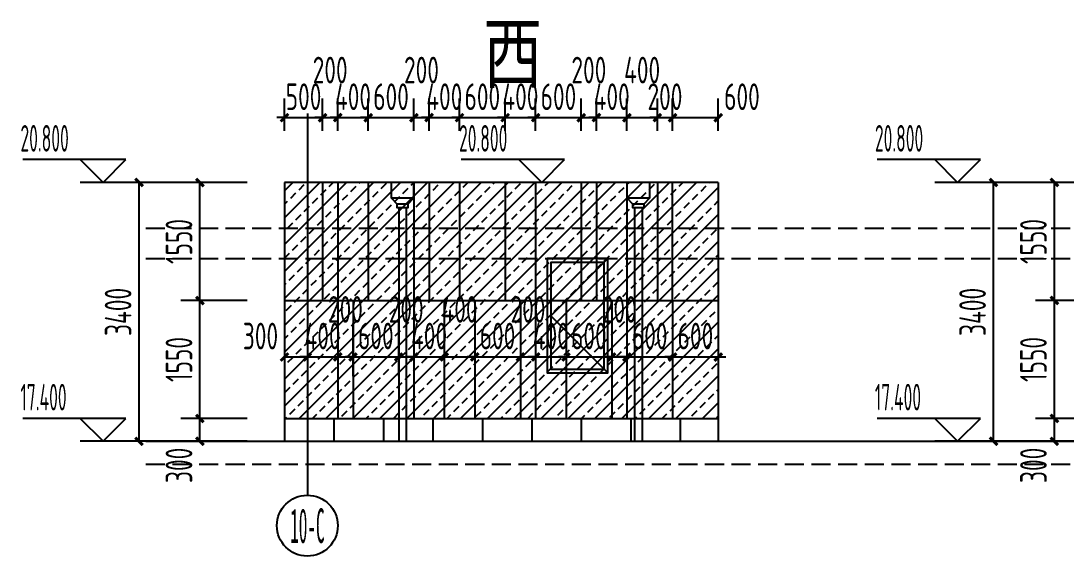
# Model space of a CAD drawing. Extents: x -863035 to 270371, y -8918 to 240488.
# Drawn here: x -58710 to -44973, y 127507 to 134537 of the extents above; entities that cross this region are included whole.
import ezdxf
from ezdxf.enums import TextEntityAlignment as Align

# ---------------------------------------------------------------- set-up
doc = ezdxf.new("R2010")
doc.units = 0
doc.header["$LTSCALE"] = 1000
doc.header["$MEASUREMENT"] = 0
doc.linetypes.add('109-34 轴网$0$L1$0$$AUDIT_BAD_LTYPE1', pattern=[0])
doc.linetypes.add('DASH', pattern=[0.35, 0.25, -0.1])
for name, color, linetype in [('01-标注_尺寸', 124, 'Continuous'), ('01-标注_标高', 200, 'Continuous'), ('01-标注_轴线坐标', 132, 'Continuous'), ('02-TEXT_标注', 130, 'Continuous'), ('02-TEXT_轴号', 7, 'Continuous'), ('05-填充_156', 156, 'Continuous'), ('A-C_窗', 140, 'Continuous'), ('A_AXIS-轴线', 36, 'Continuous'), ('AXIS_TEXT', 7, 'Continuous'), ('E-墙面分格', 146, 'Continuous'), ('E-立面轮廓', 241, 'Continuous'), ('E_STRM', 7, 'Continuous')]:
    doc.layers.add(name, color=color, linetype=linetype)
doc.layers.add('04-不打印_辅助线', color=165, linetype='Continuous', plot=False)
doc.styles.add('_TCH_AXIS', font='STXIHEI.TTF')
doc.styles.add('_TCH_DIM', font='ROS1', dxfattribs={"width": 0.75, "bigfont": 'JD'})
doc.styles.add('_TCH_DIM_T3', font='ROS1', dxfattribs={"width": 0.75, "bigfont": 'JD'})
doc.styles.add('_TCH_LABEL', font='', dxfattribs={"width": 0.75})
doc.styles.add('COMPLEX', font='COMPLEX')
doc.styles.get('_TCH_LABEL').set_extended_font_data('SimSun')
doc.dimstyles.new('_TCH_ARCH&&100', dxfattribs={"dimtxt": 350, "dimasz": 100, "dimexe": 250, "dimexo": 300, "dimgap": 100, "dimtad": 1, "dimdec": 0, "dimzin": 0, "dimdsep": 46, "dimtxsty": '_TCH_DIM_T3', "dimblk": 'ARCHTICK', "dimcen": 0.09, "dimclrt": 7, "dimazin": 2, "dimtfac": 1, "dimtdec": 0, "dimtix": 1, "dimtmove": 2, "dimatfit": 3, "dimfxl": 0, "dimtolj": 1, "dimtzin": 0, "dimarcsym": 0})

# ---------------------------------------------------------------- blocks, each defined once
blk = doc.blocks.new('*U116')
at = {"layer": 'E-墙面分格'}
blk.add_line((0, 150), (0, -150), dxfattribs=at)
blk = doc.blocks.new('*U117')
at = {"layer": 'E-墙面分格', "color": 0, "linetype": 'ByBlock', "lineweight": -2, "transparency": 16777216}
for p in [(0, 0), (650, 0), (1300, 0), (1950, 0), (2600, 0), (3250, 0), (3900, 0), (4550, 0)]:
    blk.add_blockref('*U116', p, dxfattribs=at)
blk = doc.blocks.new('JDLKSAJDLAKSDOW')
at = {"layer": 'A-C_窗', "linetype": '109-34 轴网$0$L1$0$$AUDIT_BAD_LTYPE1'}
for points in [[(-318024, 268749), (-318824, 268749), (-318824, 267249), (-318024, 267249)], [(-318074, 268699), (-318774, 268699), (-318774, 267299), (-318074, 267299)]]:
    blk.add_lwpolyline(points, close=True, dxfattribs=at)
blk.add_lwpolyline([(-318024, 268749), (-318774, 267999), (-318024, 267249)], dxfattribs=at)
blk = doc.blocks.new('_ArchTick')
at = {"color": 0, "linetype": 'ByBlock', "const_width": 0.4}
blk.add_lwpolyline([(-0.5, -0.5), (0.5, 0.5)], dxfattribs=at)
blk = doc.blocks.new('*D2450')
at = {"layer": '01-标注_尺寸', "color": 0, "linetype": '109-34 轴网$0$L1$0$$AUDIT_BAD_LTYPE1', "lineweight": -2, "transparency": 16777216}
for p, q in [((74061, 243779), (73192, 243779)), ((73442, 240379), (73442, 243779)), ((74061, 240379), (73192, 240379))]:
    blk.add_line(p, q, dxfattribs=at)
at = {"layer": 'Defpoints', "color": 0, "linetype": '109-34 轴网$0$L1$0$$AUDIT_BAD_LTYPE1', "transparency": 16777216}
for p in [(73442, 243779), (74361, 243779), (74361, 240379)]:
    blk.add_point(p, dxfattribs=at)
at = {"layer": '01-标注_尺寸', "color": 0, "linetype": '109-34 轴网$0$L1$0$$AUDIT_BAD_LTYPE1', "lineweight": -2, "transparency": 16777216, "xscale": 100, "yscale": 100, "zscale": 100}
for p, rotation in [((73442, 243779), 90), ((73442, 240379), 270)]:
    blk.add_blockref('_ArchTick', p, dxfattribs=dict(at, rotation=rotation))
at = {"layer": '01-标注_尺寸', "color": 7, "linetype": '109-34 轴网$0$L1$0$$AUDIT_BAD_LTYPE1', "transparency": 16777216, "insert": (73167, 242079), "char_height": 350, "attachment_point": 5, "rotation": 90, "style": '_TCH_DIM_T3'}
blk.add_mtext('\\A1;3400', dxfattribs=at)
blk = doc.blocks.new('*D2451')
at = {"layer": '01-标注_尺寸', "color": 0, "linetype": '109-34 轴网$0$L1$0$$AUDIT_BAD_LTYPE1', "lineweight": -2, "transparency": 16777216}
for p, q in [((74861, 240679), (73992, 240679)), ((74242, 240379), (74242, 240679)), ((74861, 240379), (73992, 240379))]:
    blk.add_line(p, q, dxfattribs=at)
at = {"layer": 'Defpoints', "color": 0, "linetype": '109-34 轴网$0$L1$0$$AUDIT_BAD_LTYPE1', "transparency": 16777216}
for p in [(74242, 240679), (75161, 240679), (75161, 240379)]:
    blk.add_point(p, dxfattribs=at)
at = {"layer": '01-标注_尺寸', "color": 0, "linetype": '109-34 轴网$0$L1$0$$AUDIT_BAD_LTYPE1', "lineweight": -2, "transparency": 16777216, "xscale": 100, "yscale": 100, "zscale": 100}
for p, rotation in [((74242, 240679), 90), ((74242, 240379), 270)]:
    blk.add_blockref('_ArchTick', p, dxfattribs=dict(at, rotation=rotation))
at = {"layer": '01-标注_尺寸', "color": 7, "linetype": '109-34 轴网$0$L1$0$$AUDIT_BAD_LTYPE1', "transparency": 16777216, "insert": (73967, 240063), "char_height": 350, "attachment_point": 5, "rotation": 90, "style": '_TCH_DIM_T3'}
blk.add_mtext('\\A1;300', dxfattribs=at)
blk = doc.blocks.new('*D2452')
at = {"layer": '01-标注_尺寸', "color": 0, "linetype": '109-34 轴网$0$L1$0$$AUDIT_BAD_LTYPE1', "lineweight": -2, "transparency": 16777216}
for p, q in [((74861, 242229), (73992, 242229)), ((74242, 240679), (74242, 242229)), ((74861, 240679), (73992, 240679))]:
    blk.add_line(p, q, dxfattribs=at)
at = {"layer": 'Defpoints', "color": 0, "linetype": '109-34 轴网$0$L1$0$$AUDIT_BAD_LTYPE1', "transparency": 16777216}
for p in [(74242, 242229), (75161, 242229), (75161, 240679)]:
    blk.add_point(p, dxfattribs=at)
at = {"layer": '01-标注_尺寸', "color": 0, "linetype": '109-34 轴网$0$L1$0$$AUDIT_BAD_LTYPE1', "lineweight": -2, "transparency": 16777216, "xscale": 100, "yscale": 100, "zscale": 100}
for p, rotation in [((74242, 242229), 90), ((74242, 240679), 270)]:
    blk.add_blockref('_ArchTick', p, dxfattribs=dict(at, rotation=rotation))
at = {"layer": '01-标注_尺寸', "color": 7, "linetype": '109-34 轴网$0$L1$0$$AUDIT_BAD_LTYPE1', "transparency": 16777216, "insert": (73967, 241454), "char_height": 350, "attachment_point": 5, "rotation": 90, "style": '_TCH_DIM_T3'}
blk.add_mtext('\\A1;1550', dxfattribs=at)
blk = doc.blocks.new('*D2453')
at = {"layer": '01-标注_尺寸', "color": 0, "linetype": '109-34 轴网$0$L1$0$$AUDIT_BAD_LTYPE1', "lineweight": -2, "transparency": 16777216}
for p, q in [((74861, 243779), (73992, 243779)), ((74242, 242229), (74242, 243779)), ((74861, 242229), (73992, 242229))]:
    blk.add_line(p, q, dxfattribs=at)
at = {"layer": 'Defpoints', "color": 0, "linetype": '109-34 轴网$0$L1$0$$AUDIT_BAD_LTYPE1', "transparency": 16777216}
for p in [(74242, 243779), (75161, 243779), (75161, 242229)]:
    blk.add_point(p, dxfattribs=at)
at = {"layer": '01-标注_尺寸', "color": 0, "linetype": '109-34 轴网$0$L1$0$$AUDIT_BAD_LTYPE1', "lineweight": -2, "transparency": 16777216, "xscale": 100, "yscale": 100, "zscale": 100}
for p, rotation in [((74242, 243779), 90), ((74242, 242229), 270)]:
    blk.add_blockref('_ArchTick', p, dxfattribs=dict(at, rotation=rotation))
at = {"layer": '01-标注_尺寸', "color": 7, "linetype": '109-34 轴网$0$L1$0$$AUDIT_BAD_LTYPE1', "transparency": 16777216, "insert": (73967, 243004), "char_height": 350, "attachment_point": 5, "rotation": 90, "style": '_TCH_DIM_T3'}
blk.add_mtext('\\A1;1550', dxfattribs=at)
blk = doc.blocks.new('*U125')
at = {"layer": 'E-墙面分格'}
for p, q in [((-2550, 1550), (-2550, 0)), ((-2050, 1550), (-2050, 0)), ((-1850, 1550), (-1850, 0)), ((-1450, 1550), (-1450, 0)), ((-850, 1550), (-850, 0)), ((-650, 1550), (-650, 0)), ((-250, 1550), (-250, 0)), ((350, 1550), (350, 0)), ((750, 1550), (750, 0)), ((1350, 1550), (1350, 0)), ((1550, 1550), (1550, 0)), ((1950, 1550), (1950, 0)), ((2350, 1550), (2350, 0)), ((2550, 0), (2550, 1550)), ((-2550, 0), (-2550, -1550)), ((-2250, 0), (-2250, -1550)), ((-1850, 0), (-1850, -1550)), ((-1650, 0), (-1650, -1550)), ((-1050, 0), (-1050, -1550)), ((-850, 0), (-850, -1550)), ((-450, 0), (-450, -1550)), ((-50, 0), (-50, -1550)), ((550, 0), (550, -1550)), ((750, 0), (750, -1550)), ((1150, 0), (1150, -1550)), ((1750, 0), (1750, -1550)), ((1950, 0), (1950, -1550)), ((2550, 0), (2550, -1550))]:
    blk.add_line(p, q, dxfattribs=at)
blk = doc.blocks.new('*U126')
at = {"layer": 'A-C_窗', "color": 0, "linetype": 'ByBlock', "lineweight": -2, "transparency": 16777216}
blk.add_blockref('*U125', (0, 0), dxfattribs=at)
blk = doc.blocks.new('_RAINH')
blk.add_lwpolyline([(-150, 0), (-150, -200), (150, -200), (150, 0)], close=True)
for points in [[(-150, -200), (-75, -280), (75, -280), (150, -200)], [(-75, -280), (-75, -330), (75, -330), (75, -280)]]:
    blk.add_lwpolyline(points)
blk = doc.blocks.new('_AXISO')
blk.add_circle((0, 0), 0.5)
at = {"layer": 'AXIS_TEXT', "style": 'COMPLEX', "width": 1.041667}
blk.add_attdef('A', text='', height=0.56, dxfattribs=at).set_placement((-0.25, -0.28), (0.25, -0.28), align=Align.FIT)
blk = doc.blocks.new('*D1582')
at = {"layer": '01-标注_尺寸', "color": 0, "lineweight": -2, "transparency": 16777216}
for p, q in [((-55245, 133091), (-55245, 133516)), ((-54745, 133091), (-54745, 133516)), ((-55245, 133266), (-55345, 133266)), ((-55245, 133266), (-54745, 133266)), ((-54745, 133266), (-54645, 133266))]:
    blk.add_line(p, q, dxfattribs=at)
at = {"layer": 'Defpoints', "color": 0, "transparency": 16777216}
for p in [(-54745, 133266), (-55245, 132791), (-54745, 132791)]:
    blk.add_point(p, dxfattribs=at)
at = {"layer": '01-标注_尺寸', "color": 0, "lineweight": -2, "transparency": 16777216, "xscale": 100, "yscale": 100, "zscale": 100}
blk.add_blockref('_ArchTick', (-55245, 133266), dxfattribs=at)
at = {"layer": '01-标注_尺寸', "color": 0, "lineweight": -2, "transparency": 16777216, "xscale": 100, "yscale": 100, "zscale": 100, "rotation": 180}
blk.add_blockref('_ArchTick', (-54745, 133266), dxfattribs=at)
at = {"layer": '01-标注_尺寸', "color": 7, "transparency": 16777216, "insert": (-54995, 133541), "char_height": 350, "attachment_point": 5, "style": '_TCH_DIM_T3'}
blk.add_mtext('\\A1;500', dxfattribs=at)
blk = doc.blocks.new('*D1583')
at = {"layer": '01-标注_尺寸', "color": 0, "lineweight": -2, "transparency": 16777216}
for p, q in [((-54745, 133091), (-54745, 133516)), ((-54545, 133091), (-54545, 133516)), ((-54745, 133266), (-54845, 133266)), ((-54745, 133266), (-54545, 133266)), ((-54545, 133266), (-54445, 133266))]:
    blk.add_line(p, q, dxfattribs=at)
at = {"layer": 'Defpoints', "color": 0, "transparency": 16777216}
for p in [(-54545, 133266), (-54745, 132791), (-54545, 132791)]:
    blk.add_point(p, dxfattribs=at)
at = {"layer": '01-标注_尺寸', "color": 0, "lineweight": -2, "transparency": 16777216, "xscale": 100, "yscale": 100, "zscale": 100}
blk.add_blockref('_ArchTick', (-54745, 133266), dxfattribs=at)
at = {"layer": '01-标注_尺寸', "color": 0, "lineweight": -2, "transparency": 16777216, "xscale": 100, "yscale": 100, "zscale": 100, "rotation": 180}
blk.add_blockref('_ArchTick', (-54545, 133266), dxfattribs=at)
at = {"layer": '01-标注_尺寸', "color": 7, "transparency": 16777216, "insert": (-54645, 133891), "char_height": 350, "attachment_point": 5, "style": '_TCH_DIM_T3'}
blk.add_mtext('\\A1;200', dxfattribs=at)
blk = doc.blocks.new('*D1584')
at = {"layer": '01-标注_尺寸', "color": 0, "lineweight": -2, "transparency": 16777216}
for p, q in [((-54545, 133091), (-54545, 133516)), ((-54145, 133091), (-54145, 133516)), ((-54545, 133266), (-54645, 133266)), ((-54545, 133266), (-54145, 133266)), ((-54145, 133266), (-54045, 133266))]:
    blk.add_line(p, q, dxfattribs=at)
at = {"layer": 'Defpoints', "color": 0, "transparency": 16777216}
for p in [(-54145, 133266), (-54545, 132791), (-54145, 132791)]:
    blk.add_point(p, dxfattribs=at)
at = {"layer": '01-标注_尺寸', "color": 0, "lineweight": -2, "transparency": 16777216, "xscale": 100, "yscale": 100, "zscale": 100}
blk.add_blockref('_ArchTick', (-54545, 133266), dxfattribs=at)
at = {"layer": '01-标注_尺寸', "color": 0, "lineweight": -2, "transparency": 16777216, "xscale": 100, "yscale": 100, "zscale": 100, "rotation": 180}
blk.add_blockref('_ArchTick', (-54145, 133266), dxfattribs=at)
at = {"layer": '01-标注_尺寸', "color": 7, "transparency": 16777216, "insert": (-54345, 133541), "char_height": 350, "attachment_point": 5, "style": '_TCH_DIM_T3'}
blk.add_mtext('\\A1;400', dxfattribs=at)
blk = doc.blocks.new('*D1585')
at = {"layer": '01-标注_尺寸', "color": 0, "lineweight": -2, "transparency": 16777216}
for p, q in [((-54145, 133091), (-54145, 133516)), ((-53545, 133091), (-53545, 133516)), ((-54145, 133266), (-54245, 133266)), ((-54145, 133266), (-53545, 133266)), ((-53545, 133266), (-53445, 133266))]:
    blk.add_line(p, q, dxfattribs=at)
at = {"layer": 'Defpoints', "color": 0, "transparency": 16777216}
for p in [(-53545, 133266), (-54145, 132791), (-53545, 132791)]:
    blk.add_point(p, dxfattribs=at)
at = {"layer": '01-标注_尺寸', "color": 0, "lineweight": -2, "transparency": 16777216, "xscale": 100, "yscale": 100, "zscale": 100}
blk.add_blockref('_ArchTick', (-54145, 133266), dxfattribs=at)
at = {"layer": '01-标注_尺寸', "color": 0, "lineweight": -2, "transparency": 16777216, "xscale": 100, "yscale": 100, "zscale": 100, "rotation": 180}
blk.add_blockref('_ArchTick', (-53545, 133266), dxfattribs=at)
at = {"layer": '01-标注_尺寸', "color": 7, "transparency": 16777216, "insert": (-53845, 133541), "char_height": 350, "attachment_point": 5, "style": '_TCH_DIM_T3'}
blk.add_mtext('\\A1;600', dxfattribs=at)
blk = doc.blocks.new('*D1586')
at = {"layer": '01-标注_尺寸', "color": 0, "lineweight": -2, "transparency": 16777216}
for p, q in [((-53545, 133091), (-53545, 133516)), ((-53345, 133091), (-53345, 133516)), ((-53545, 133266), (-53345, 133266))]:
    blk.add_line(p, q, dxfattribs=at)
at = {"layer": 'Defpoints', "color": 0, "transparency": 16777216}
for p in [(-53345, 133266), (-53545, 132791), (-53345, 132791)]:
    blk.add_point(p, dxfattribs=at)
at = {"layer": '01-标注_尺寸', "color": 0, "lineweight": -2, "transparency": 16777216, "xscale": 100, "yscale": 100, "zscale": 100, "rotation": 180}
blk.add_blockref('_ArchTick', (-53545, 133266), dxfattribs=at)
at = {"layer": '01-标注_尺寸', "color": 0, "lineweight": -2, "transparency": 16777216, "xscale": 100, "yscale": 100, "zscale": 100}
blk.add_blockref('_ArchTick', (-53345, 133266), dxfattribs=at)
at = {"layer": '01-标注_尺寸', "color": 7, "transparency": 16777216, "insert": (-53445, 133891), "char_height": 350, "attachment_point": 5, "style": '_TCH_DIM_T3'}
blk.add_mtext('\\A1;200', dxfattribs=at)
blk = doc.blocks.new('*D1587')
at = {"layer": '01-标注_尺寸', "color": 0, "lineweight": -2, "transparency": 16777216}
for p, q in [((-53345, 133091), (-53345, 133516)), ((-52945, 133091), (-52945, 133516)), ((-53345, 133266), (-53445, 133266)), ((-53345, 133266), (-52945, 133266)), ((-52945, 133266), (-52845, 133266))]:
    blk.add_line(p, q, dxfattribs=at)
at = {"layer": 'Defpoints', "color": 0, "transparency": 16777216}
for p in [(-52945, 133266), (-53345, 132791), (-52945, 132791)]:
    blk.add_point(p, dxfattribs=at)
at = {"layer": '01-标注_尺寸', "color": 0, "lineweight": -2, "transparency": 16777216, "xscale": 100, "yscale": 100, "zscale": 100}
blk.add_blockref('_ArchTick', (-53345, 133266), dxfattribs=at)
at = {"layer": '01-标注_尺寸', "color": 0, "lineweight": -2, "transparency": 16777216, "xscale": 100, "yscale": 100, "zscale": 100, "rotation": 180}
blk.add_blockref('_ArchTick', (-52945, 133266), dxfattribs=at)
at = {"layer": '01-标注_尺寸', "color": 7, "transparency": 16777216, "insert": (-53145, 133541), "char_height": 350, "attachment_point": 5, "style": '_TCH_DIM_T3'}
blk.add_mtext('\\A1;400', dxfattribs=at)
blk = doc.blocks.new('*D1588')
at = {"layer": '01-标注_尺寸', "color": 0, "lineweight": -2, "transparency": 16777216}
for p, q in [((-52945, 133091), (-52945, 133516)), ((-52345, 133091), (-52345, 133516)), ((-52945, 133266), (-53045, 133266)), ((-52945, 133266), (-52345, 133266)), ((-52345, 133266), (-52245, 133266))]:
    blk.add_line(p, q, dxfattribs=at)
at = {"layer": 'Defpoints', "color": 0, "transparency": 16777216}
for p in [(-52345, 133266), (-52945, 132791), (-52345, 132791)]:
    blk.add_point(p, dxfattribs=at)
at = {"layer": '01-标注_尺寸', "color": 0, "lineweight": -2, "transparency": 16777216, "xscale": 100, "yscale": 100, "zscale": 100}
blk.add_blockref('_ArchTick', (-52945, 133266), dxfattribs=at)
at = {"layer": '01-标注_尺寸', "color": 0, "lineweight": -2, "transparency": 16777216, "xscale": 100, "yscale": 100, "zscale": 100, "rotation": 180}
blk.add_blockref('_ArchTick', (-52345, 133266), dxfattribs=at)
at = {"layer": '01-标注_尺寸', "color": 7, "transparency": 16777216, "insert": (-52645, 133541), "char_height": 350, "attachment_point": 5, "style": '_TCH_DIM_T3'}
blk.add_mtext('\\A1;600', dxfattribs=at)
blk = doc.blocks.new('*D1589')
at = {"layer": '01-标注_尺寸', "color": 0, "lineweight": -2, "transparency": 16777216}
for p, q in [((-52345, 133091), (-52345, 133516)), ((-51945, 133091), (-51945, 133516)), ((-52345, 133266), (-52445, 133266)), ((-52345, 133266), (-51945, 133266)), ((-51945, 133266), (-51845, 133266))]:
    blk.add_line(p, q, dxfattribs=at)
at = {"layer": 'Defpoints', "color": 0, "transparency": 16777216}
for p in [(-51945, 133266), (-52345, 132791), (-51945, 132791)]:
    blk.add_point(p, dxfattribs=at)
at = {"layer": '01-标注_尺寸', "color": 0, "lineweight": -2, "transparency": 16777216, "xscale": 100, "yscale": 100, "zscale": 100}
blk.add_blockref('_ArchTick', (-52345, 133266), dxfattribs=at)
at = {"layer": '01-标注_尺寸', "color": 0, "lineweight": -2, "transparency": 16777216, "xscale": 100, "yscale": 100, "zscale": 100, "rotation": 180}
blk.add_blockref('_ArchTick', (-51945, 133266), dxfattribs=at)
at = {"layer": '01-标注_尺寸', "color": 7, "transparency": 16777216, "insert": (-52145, 133541), "char_height": 350, "attachment_point": 5, "style": '_TCH_DIM_T3'}
blk.add_mtext('\\A1;400', dxfattribs=at)
blk = doc.blocks.new('*D1590')
at = {"layer": '01-标注_尺寸', "color": 0, "lineweight": -2, "transparency": 16777216}
for p, q in [((-51945, 133091), (-51945, 133516)), ((-51345, 133091), (-51345, 133516)), ((-51945, 133266), (-52045, 133266)), ((-51945, 133266), (-51345, 133266)), ((-51345, 133266), (-51245, 133266))]:
    blk.add_line(p, q, dxfattribs=at)
at = {"layer": 'Defpoints', "color": 0, "transparency": 16777216}
for p in [(-51345, 133266), (-51945, 132791), (-51345, 132791)]:
    blk.add_point(p, dxfattribs=at)
at = {"layer": '01-标注_尺寸', "color": 0, "lineweight": -2, "transparency": 16777216, "xscale": 100, "yscale": 100, "zscale": 100}
blk.add_blockref('_ArchTick', (-51945, 133266), dxfattribs=at)
at = {"layer": '01-标注_尺寸', "color": 0, "lineweight": -2, "transparency": 16777216, "xscale": 100, "yscale": 100, "zscale": 100, "rotation": 180}
blk.add_blockref('_ArchTick', (-51345, 133266), dxfattribs=at)
at = {"layer": '01-标注_尺寸', "color": 7, "transparency": 16777216, "insert": (-51645, 133541), "char_height": 350, "attachment_point": 5, "style": '_TCH_DIM_T3'}
blk.add_mtext('\\A1;600', dxfattribs=at)
blk = doc.blocks.new('*D1591')
at = {"layer": '01-标注_尺寸', "color": 0, "lineweight": -2, "transparency": 16777216}
for p, q in [((-51345, 133091), (-51345, 133516)), ((-51145, 133091), (-51145, 133516)), ((-51345, 133266), (-51145, 133266))]:
    blk.add_line(p, q, dxfattribs=at)
at = {"layer": 'Defpoints', "color": 0, "transparency": 16777216}
for p in [(-51145, 133266), (-51345, 132791), (-51145, 132791)]:
    blk.add_point(p, dxfattribs=at)
at = {"layer": '01-标注_尺寸', "color": 0, "lineweight": -2, "transparency": 16777216, "xscale": 100, "yscale": 100, "zscale": 100, "rotation": 180}
blk.add_blockref('_ArchTick', (-51345, 133266), dxfattribs=at)
at = {"layer": '01-标注_尺寸', "color": 0, "lineweight": -2, "transparency": 16777216, "xscale": 100, "yscale": 100, "zscale": 100}
blk.add_blockref('_ArchTick', (-51145, 133266), dxfattribs=at)
at = {"layer": '01-标注_尺寸', "color": 7, "transparency": 16777216, "insert": (-51245, 133891), "char_height": 350, "attachment_point": 5, "style": '_TCH_DIM_T3'}
blk.add_mtext('\\A1;200', dxfattribs=at)
blk = doc.blocks.new('*D1592')
at = {"layer": '01-标注_尺寸', "color": 0, "lineweight": -2, "transparency": 16777216}
for p, q in [((-51145, 133091), (-51145, 133516)), ((-50745, 133091), (-50745, 133516)), ((-51145, 133266), (-51245, 133266)), ((-51145, 133266), (-50745, 133266)), ((-50745, 133266), (-50645, 133266))]:
    blk.add_line(p, q, dxfattribs=at)
at = {"layer": 'Defpoints', "color": 0, "transparency": 16777216}
for p in [(-50745, 133266), (-51145, 132791), (-50745, 132791)]:
    blk.add_point(p, dxfattribs=at)
at = {"layer": '01-标注_尺寸', "color": 0, "lineweight": -2, "transparency": 16777216, "xscale": 100, "yscale": 100, "zscale": 100}
blk.add_blockref('_ArchTick', (-51145, 133266), dxfattribs=at)
at = {"layer": '01-标注_尺寸', "color": 0, "lineweight": -2, "transparency": 16777216, "xscale": 100, "yscale": 100, "zscale": 100, "rotation": 180}
blk.add_blockref('_ArchTick', (-50745, 133266), dxfattribs=at)
at = {"layer": '01-标注_尺寸', "color": 7, "transparency": 16777216, "insert": (-50945, 133541), "char_height": 350, "attachment_point": 5, "style": '_TCH_DIM_T3'}
blk.add_mtext('\\A1;400', dxfattribs=at)
blk = doc.blocks.new('*D1593')
at = {"layer": '01-标注_尺寸', "color": 0, "lineweight": -2, "transparency": 16777216}
for p, q in [((-50745, 133091), (-50745, 133516)), ((-50345, 133091), (-50345, 133516)), ((-50745, 133266), (-50345, 133266))]:
    blk.add_line(p, q, dxfattribs=at)
at = {"layer": 'Defpoints', "color": 0, "transparency": 16777216}
for p in [(-50345, 133266), (-50745, 132791), (-50345, 132791)]:
    blk.add_point(p, dxfattribs=at)
at = {"layer": '01-标注_尺寸', "color": 0, "lineweight": -2, "transparency": 16777216, "xscale": 100, "yscale": 100, "zscale": 100, "rotation": 180}
blk.add_blockref('_ArchTick', (-50745, 133266), dxfattribs=at)
at = {"layer": '01-标注_尺寸', "color": 0, "lineweight": -2, "transparency": 16777216, "xscale": 100, "yscale": 100, "zscale": 100}
blk.add_blockref('_ArchTick', (-50345, 133266), dxfattribs=at)
at = {"layer": '01-标注_尺寸', "color": 7, "transparency": 16777216, "insert": (-50545, 133891), "char_height": 350, "attachment_point": 5, "style": '_TCH_DIM_T3'}
blk.add_mtext('\\A1;400', dxfattribs=at)
blk = doc.blocks.new('*D1594')
at = {"layer": '01-标注_尺寸', "color": 0, "lineweight": -2, "transparency": 16777216}
for p, q in [((-50345, 133091), (-50345, 133516)), ((-50145, 133091), (-50145, 133516)), ((-50345, 133266), (-50445, 133266)), ((-50345, 133266), (-50145, 133266)), ((-50145, 133266), (-50045, 133266))]:
    blk.add_line(p, q, dxfattribs=at)
at = {"layer": 'Defpoints', "color": 0, "transparency": 16777216}
for p in [(-50145, 133266), (-50345, 132791), (-50145, 132791)]:
    blk.add_point(p, dxfattribs=at)
at = {"layer": '01-标注_尺寸', "color": 0, "lineweight": -2, "transparency": 16777216, "xscale": 100, "yscale": 100, "zscale": 100}
blk.add_blockref('_ArchTick', (-50345, 133266), dxfattribs=at)
at = {"layer": '01-标注_尺寸', "color": 0, "lineweight": -2, "transparency": 16777216, "xscale": 100, "yscale": 100, "zscale": 100, "rotation": 180}
blk.add_blockref('_ArchTick', (-50145, 133266), dxfattribs=at)
at = {"layer": '01-标注_尺寸', "color": 7, "transparency": 16777216, "insert": (-50245, 133541), "char_height": 350, "attachment_point": 5, "style": '_TCH_DIM_T3'}
blk.add_mtext('\\A1;200', dxfattribs=at)
blk = doc.blocks.new('*D1595')
at = {"layer": '01-标注_尺寸', "color": 0, "lineweight": -2, "transparency": 16777216}
for p, q in [((-50145, 133091), (-50145, 133516)), ((-49545, 133091), (-49545, 133516)), ((-50145, 133266), (-49545, 133266))]:
    blk.add_line(p, q, dxfattribs=at)
at = {"layer": 'Defpoints', "color": 0, "transparency": 16777216}
for p in [(-49545, 133266), (-50145, 132791), (-49545, 132791)]:
    blk.add_point(p, dxfattribs=at)
at = {"layer": '01-标注_尺寸', "color": 0, "lineweight": -2, "transparency": 16777216, "xscale": 100, "yscale": 100, "zscale": 100, "rotation": 180}
blk.add_blockref('_ArchTick', (-50145, 133266), dxfattribs=at)
at = {"layer": '01-标注_尺寸', "color": 0, "lineweight": -2, "transparency": 16777216, "xscale": 100, "yscale": 100, "zscale": 100}
blk.add_blockref('_ArchTick', (-49545, 133266), dxfattribs=at)
at = {"layer": '01-标注_尺寸', "color": 7, "transparency": 16777216, "insert": (-49233, 133541), "char_height": 350, "attachment_point": 5, "style": '_TCH_DIM_T3'}
blk.add_mtext('\\A1;600', dxfattribs=at)
blk = doc.blocks.new('*D1610')
at = {"layer": '01-标注_尺寸', "color": 0, "lineweight": -2, "transparency": 16777216}
for p, q in [((-55245, 130564), (-55245, 129872)), ((-54945, 130564), (-54945, 129872)), ((-55245, 130122), (-54945, 130122))]:
    blk.add_line(p, q, dxfattribs=at)
at = {"layer": 'Defpoints', "color": 0, "transparency": 16777216}
for p in [(-55245, 130864), (-54945, 130864), (-54945, 130122)]:
    blk.add_point(p, dxfattribs=at)
at = {"layer": '01-标注_尺寸', "color": 0, "lineweight": -2, "transparency": 16777216, "xscale": 100, "yscale": 100, "zscale": 100, "rotation": 180}
blk.add_blockref('_ArchTick', (-55245, 130122), dxfattribs=at)
at = {"layer": '01-标注_尺寸', "color": 0, "lineweight": -2, "transparency": 16777216, "xscale": 100, "yscale": 100, "zscale": 100}
blk.add_blockref('_ArchTick', (-54945, 130122), dxfattribs=at)
at = {"layer": '01-标注_尺寸', "color": 7, "transparency": 16777216, "insert": (-55561, 130397), "char_height": 350, "attachment_point": 5, "style": '_TCH_DIM_T3'}
blk.add_mtext('\\A1;300', dxfattribs=at)
blk = doc.blocks.new('*D1611')
at = {"layer": '01-标注_尺寸', "color": 0, "lineweight": -2, "transparency": 16777216}
for p, q in [((-54945, 130564), (-54945, 129872)), ((-54545, 130564), (-54545, 129872)), ((-54945, 130122), (-55045, 130122)), ((-54945, 130122), (-54545, 130122)), ((-54545, 130122), (-54445, 130122))]:
    blk.add_line(p, q, dxfattribs=at)
at = {"layer": 'Defpoints', "color": 0, "transparency": 16777216}
for p in [(-54945, 130864), (-54545, 130864), (-54545, 130122)]:
    blk.add_point(p, dxfattribs=at)
at = {"layer": '01-标注_尺寸', "color": 0, "lineweight": -2, "transparency": 16777216, "xscale": 100, "yscale": 100, "zscale": 100}
blk.add_blockref('_ArchTick', (-54945, 130122), dxfattribs=at)
at = {"layer": '01-标注_尺寸', "color": 0, "lineweight": -2, "transparency": 16777216, "xscale": 100, "yscale": 100, "zscale": 100, "rotation": 180}
blk.add_blockref('_ArchTick', (-54545, 130122), dxfattribs=at)
at = {"layer": '01-标注_尺寸', "color": 7, "transparency": 16777216, "insert": (-54745, 130397), "char_height": 350, "attachment_point": 5, "style": '_TCH_DIM_T3'}
blk.add_mtext('\\A1;400', dxfattribs=at)
blk = doc.blocks.new('*D1612')
at = {"layer": '01-标注_尺寸', "color": 0, "lineweight": -2, "transparency": 16777216}
for p, q in [((-54545, 130564), (-54545, 129872)), ((-54345, 130564), (-54345, 129872)), ((-54545, 130122), (-54345, 130122))]:
    blk.add_line(p, q, dxfattribs=at)
at = {"layer": 'Defpoints', "color": 0, "transparency": 16777216}
for p in [(-54545, 130864), (-54345, 130864), (-54345, 130122)]:
    blk.add_point(p, dxfattribs=at)
at = {"layer": '01-标注_尺寸', "color": 0, "lineweight": -2, "transparency": 16777216, "xscale": 100, "yscale": 100, "zscale": 100, "rotation": 180}
blk.add_blockref('_ArchTick', (-54545, 130122), dxfattribs=at)
at = {"layer": '01-标注_尺寸', "color": 0, "lineweight": -2, "transparency": 16777216, "xscale": 100, "yscale": 100, "zscale": 100}
blk.add_blockref('_ArchTick', (-54345, 130122), dxfattribs=at)
at = {"layer": '01-标注_尺寸', "color": 7, "transparency": 16777216, "insert": (-54445, 130747), "char_height": 350, "attachment_point": 5, "style": '_TCH_DIM_T3'}
blk.add_mtext('\\A1;200', dxfattribs=at)
blk = doc.blocks.new('*D1613')
at = {"layer": '01-标注_尺寸', "color": 0, "lineweight": -2, "transparency": 16777216}
for p, q in [((-54345, 130564), (-54345, 129872)), ((-53745, 130564), (-53745, 129872)), ((-54345, 130122), (-54445, 130122)), ((-54345, 130122), (-53745, 130122)), ((-53745, 130122), (-53645, 130122))]:
    blk.add_line(p, q, dxfattribs=at)
at = {"layer": 'Defpoints', "color": 0, "transparency": 16777216}
for p in [(-54345, 130864), (-53745, 130864), (-53745, 130122)]:
    blk.add_point(p, dxfattribs=at)
at = {"layer": '01-标注_尺寸', "color": 0, "lineweight": -2, "transparency": 16777216, "xscale": 100, "yscale": 100, "zscale": 100}
blk.add_blockref('_ArchTick', (-54345, 130122), dxfattribs=at)
at = {"layer": '01-标注_尺寸', "color": 0, "lineweight": -2, "transparency": 16777216, "xscale": 100, "yscale": 100, "zscale": 100, "rotation": 180}
blk.add_blockref('_ArchTick', (-53745, 130122), dxfattribs=at)
at = {"layer": '01-标注_尺寸', "color": 7, "transparency": 16777216, "insert": (-54045, 130397), "char_height": 350, "attachment_point": 5, "style": '_TCH_DIM_T3'}
blk.add_mtext('\\A1;600', dxfattribs=at)
blk = doc.blocks.new('*D1614')
at = {"layer": '01-标注_尺寸', "color": 0, "lineweight": -2, "transparency": 16777216}
for p, q in [((-53745, 130564), (-53745, 129872)), ((-53545, 130564), (-53545, 129872)), ((-53745, 130122), (-53545, 130122))]:
    blk.add_line(p, q, dxfattribs=at)
at = {"layer": 'Defpoints', "color": 0, "transparency": 16777216}
for p in [(-53745, 130864), (-53545, 130864), (-53545, 130122)]:
    blk.add_point(p, dxfattribs=at)
at = {"layer": '01-标注_尺寸', "color": 0, "lineweight": -2, "transparency": 16777216, "xscale": 100, "yscale": 100, "zscale": 100, "rotation": 180}
blk.add_blockref('_ArchTick', (-53745, 130122), dxfattribs=at)
at = {"layer": '01-标注_尺寸', "color": 0, "lineweight": -2, "transparency": 16777216, "xscale": 100, "yscale": 100, "zscale": 100}
blk.add_blockref('_ArchTick', (-53545, 130122), dxfattribs=at)
at = {"layer": '01-标注_尺寸', "color": 7, "transparency": 16777216, "insert": (-53645, 130747), "char_height": 350, "attachment_point": 5, "style": '_TCH_DIM_T3'}
blk.add_mtext('\\A1;200', dxfattribs=at)
blk = doc.blocks.new('*D1615')
at = {"layer": '01-标注_尺寸', "color": 0, "lineweight": -2, "transparency": 16777216}
for p, q in [((-53545, 130564), (-53545, 129872)), ((-53145, 130564), (-53145, 129872)), ((-53545, 130122), (-53645, 130122)), ((-53545, 130122), (-53145, 130122)), ((-53145, 130122), (-53045, 130122))]:
    blk.add_line(p, q, dxfattribs=at)
at = {"layer": 'Defpoints', "color": 0, "transparency": 16777216}
for p in [(-53545, 130864), (-53145, 130864), (-53145, 130122)]:
    blk.add_point(p, dxfattribs=at)
at = {"layer": '01-标注_尺寸', "color": 0, "lineweight": -2, "transparency": 16777216, "xscale": 100, "yscale": 100, "zscale": 100}
blk.add_blockref('_ArchTick', (-53545, 130122), dxfattribs=at)
at = {"layer": '01-标注_尺寸', "color": 0, "lineweight": -2, "transparency": 16777216, "xscale": 100, "yscale": 100, "zscale": 100, "rotation": 180}
blk.add_blockref('_ArchTick', (-53145, 130122), dxfattribs=at)
at = {"layer": '01-标注_尺寸', "color": 7, "transparency": 16777216, "insert": (-53345, 130397), "char_height": 350, "attachment_point": 5, "style": '_TCH_DIM_T3'}
blk.add_mtext('\\A1;400', dxfattribs=at)
blk = doc.blocks.new('*D1616')
at = {"layer": '01-标注_尺寸', "color": 0, "lineweight": -2, "transparency": 16777216}
for p, q in [((-53145, 130564), (-53145, 129872)), ((-52745, 130564), (-52745, 129872)), ((-53145, 130122), (-52745, 130122))]:
    blk.add_line(p, q, dxfattribs=at)
at = {"layer": 'Defpoints', "color": 0, "transparency": 16777216}
for p in [(-53145, 130864), (-52745, 130864), (-52745, 130122)]:
    blk.add_point(p, dxfattribs=at)
at = {"layer": '01-标注_尺寸', "color": 0, "lineweight": -2, "transparency": 16777216, "xscale": 100, "yscale": 100, "zscale": 100, "rotation": 180}
blk.add_blockref('_ArchTick', (-53145, 130122), dxfattribs=at)
at = {"layer": '01-标注_尺寸', "color": 0, "lineweight": -2, "transparency": 16777216, "xscale": 100, "yscale": 100, "zscale": 100}
blk.add_blockref('_ArchTick', (-52745, 130122), dxfattribs=at)
at = {"layer": '01-标注_尺寸', "color": 7, "transparency": 16777216, "insert": (-52945, 130747), "char_height": 350, "attachment_point": 5, "style": '_TCH_DIM_T3'}
blk.add_mtext('\\A1;400', dxfattribs=at)
blk = doc.blocks.new('*D1617')
at = {"layer": '01-标注_尺寸', "color": 0, "lineweight": -2, "transparency": 16777216}
for p, q in [((-52745, 130564), (-52745, 129872)), ((-52145, 130564), (-52145, 129872)), ((-52745, 130122), (-52845, 130122)), ((-52745, 130122), (-52145, 130122)), ((-52145, 130122), (-52045, 130122))]:
    blk.add_line(p, q, dxfattribs=at)
at = {"layer": 'Defpoints', "color": 0, "transparency": 16777216}
for p in [(-52745, 130864), (-52145, 130864), (-52145, 130122)]:
    blk.add_point(p, dxfattribs=at)
at = {"layer": '01-标注_尺寸', "color": 0, "lineweight": -2, "transparency": 16777216, "xscale": 100, "yscale": 100, "zscale": 100}
blk.add_blockref('_ArchTick', (-52745, 130122), dxfattribs=at)
at = {"layer": '01-标注_尺寸', "color": 0, "lineweight": -2, "transparency": 16777216, "xscale": 100, "yscale": 100, "zscale": 100, "rotation": 180}
blk.add_blockref('_ArchTick', (-52145, 130122), dxfattribs=at)
at = {"layer": '01-标注_尺寸', "color": 7, "transparency": 16777216, "insert": (-52445, 130397), "char_height": 350, "attachment_point": 5, "style": '_TCH_DIM_T3'}
blk.add_mtext('\\A1;600', dxfattribs=at)
blk = doc.blocks.new('*D1618')
at = {"layer": '01-标注_尺寸', "color": 0, "lineweight": -2, "transparency": 16777216}
for p, q in [((-52145, 130564), (-52145, 129872)), ((-51945, 130564), (-51945, 129872)), ((-52145, 130122), (-51945, 130122))]:
    blk.add_line(p, q, dxfattribs=at)
at = {"layer": 'Defpoints', "color": 0, "transparency": 16777216}
for p in [(-52145, 130864), (-51945, 130864), (-51945, 130122)]:
    blk.add_point(p, dxfattribs=at)
at = {"layer": '01-标注_尺寸', "color": 0, "lineweight": -2, "transparency": 16777216, "xscale": 100, "yscale": 100, "zscale": 100, "rotation": 180}
blk.add_blockref('_ArchTick', (-52145, 130122), dxfattribs=at)
at = {"layer": '01-标注_尺寸', "color": 0, "lineweight": -2, "transparency": 16777216, "xscale": 100, "yscale": 100, "zscale": 100}
blk.add_blockref('_ArchTick', (-51945, 130122), dxfattribs=at)
at = {"layer": '01-标注_尺寸', "color": 7, "transparency": 16777216, "insert": (-52045, 130747), "char_height": 350, "attachment_point": 5, "style": '_TCH_DIM_T3'}
blk.add_mtext('\\A1;200', dxfattribs=at)
blk = doc.blocks.new('*D1619')
at = {"layer": '01-标注_尺寸', "color": 0, "lineweight": -2, "transparency": 16777216}
for p, q in [((-51945, 130564), (-51945, 129872)), ((-51545, 130564), (-51545, 129872)), ((-51945, 130122), (-52045, 130122)), ((-51945, 130122), (-51545, 130122)), ((-51545, 130122), (-51445, 130122))]:
    blk.add_line(p, q, dxfattribs=at)
at = {"layer": 'Defpoints', "color": 0, "transparency": 16777216}
for p in [(-51945, 130864), (-51545, 130864), (-51545, 130122)]:
    blk.add_point(p, dxfattribs=at)
at = {"layer": '01-标注_尺寸', "color": 0, "lineweight": -2, "transparency": 16777216, "xscale": 100, "yscale": 100, "zscale": 100}
blk.add_blockref('_ArchTick', (-51945, 130122), dxfattribs=at)
at = {"layer": '01-标注_尺寸', "color": 0, "lineweight": -2, "transparency": 16777216, "xscale": 100, "yscale": 100, "zscale": 100, "rotation": 180}
blk.add_blockref('_ArchTick', (-51545, 130122), dxfattribs=at)
at = {"layer": '01-标注_尺寸', "color": 7, "transparency": 16777216, "insert": (-51745, 130397), "char_height": 350, "attachment_point": 5, "style": '_TCH_DIM_T3'}
blk.add_mtext('\\A1;400', dxfattribs=at)
blk = doc.blocks.new('*D1620')
at = {"layer": '01-标注_尺寸', "color": 0, "lineweight": -2, "transparency": 16777216}
for p, q in [((-51545, 130564), (-51545, 129872)), ((-50945, 130564), (-50945, 129872)), ((-51545, 130122), (-51645, 130122)), ((-51545, 130122), (-50945, 130122)), ((-50945, 130122), (-50845, 130122))]:
    blk.add_line(p, q, dxfattribs=at)
at = {"layer": 'Defpoints', "color": 0, "transparency": 16777216}
for p in [(-51545, 130864), (-50945, 130864), (-50945, 130122)]:
    blk.add_point(p, dxfattribs=at)
at = {"layer": '01-标注_尺寸', "color": 0, "lineweight": -2, "transparency": 16777216, "xscale": 100, "yscale": 100, "zscale": 100}
blk.add_blockref('_ArchTick', (-51545, 130122), dxfattribs=at)
at = {"layer": '01-标注_尺寸', "color": 0, "lineweight": -2, "transparency": 16777216, "xscale": 100, "yscale": 100, "zscale": 100, "rotation": 180}
blk.add_blockref('_ArchTick', (-50945, 130122), dxfattribs=at)
at = {"layer": '01-标注_尺寸', "color": 7, "transparency": 16777216, "insert": (-51245, 130397), "char_height": 350, "attachment_point": 5, "style": '_TCH_DIM_T3'}
blk.add_mtext('\\A1;600', dxfattribs=at)
blk = doc.blocks.new('*D1621')
at = {"layer": '01-标注_尺寸', "color": 0, "lineweight": -2, "transparency": 16777216}
for p, q in [((-50945, 130564), (-50945, 129872)), ((-50745, 130564), (-50745, 129872)), ((-50945, 130122), (-51045, 130122)), ((-50945, 130122), (-50745, 130122)), ((-50745, 130122), (-50645, 130122))]:
    blk.add_line(p, q, dxfattribs=at)
at = {"layer": 'Defpoints', "color": 0, "transparency": 16777216}
for p in [(-50945, 130864), (-50745, 130864), (-50745, 130122)]:
    blk.add_point(p, dxfattribs=at)
at = {"layer": '01-标注_尺寸', "color": 0, "lineweight": -2, "transparency": 16777216, "xscale": 100, "yscale": 100, "zscale": 100}
blk.add_blockref('_ArchTick', (-50945, 130122), dxfattribs=at)
at = {"layer": '01-标注_尺寸', "color": 0, "lineweight": -2, "transparency": 16777216, "xscale": 100, "yscale": 100, "zscale": 100, "rotation": 180}
blk.add_blockref('_ArchTick', (-50745, 130122), dxfattribs=at)
at = {"layer": '01-标注_尺寸', "color": 7, "transparency": 16777216, "insert": (-50845, 130747), "char_height": 350, "attachment_point": 5, "style": '_TCH_DIM_T3'}
blk.add_mtext('\\A1;200', dxfattribs=at)
blk = doc.blocks.new('*D1622')
at = {"layer": '01-标注_尺寸', "color": 0, "lineweight": -2, "transparency": 16777216}
for p, q in [((-50745, 130564), (-50745, 129872)), ((-50145, 130564), (-50145, 129872)), ((-50745, 130122), (-50845, 130122)), ((-50745, 130122), (-50145, 130122)), ((-50145, 130122), (-50045, 130122))]:
    blk.add_line(p, q, dxfattribs=at)
at = {"layer": 'Defpoints', "color": 0, "transparency": 16777216}
for p in [(-50745, 130864), (-50145, 130864), (-50145, 130122)]:
    blk.add_point(p, dxfattribs=at)
at = {"layer": '01-标注_尺寸', "color": 0, "lineweight": -2, "transparency": 16777216, "xscale": 100, "yscale": 100, "zscale": 100}
blk.add_blockref('_ArchTick', (-50745, 130122), dxfattribs=at)
at = {"layer": '01-标注_尺寸', "color": 0, "lineweight": -2, "transparency": 16777216, "xscale": 100, "yscale": 100, "zscale": 100, "rotation": 180}
blk.add_blockref('_ArchTick', (-50145, 130122), dxfattribs=at)
at = {"layer": '01-标注_尺寸', "color": 7, "transparency": 16777216, "insert": (-50445, 130397), "char_height": 350, "attachment_point": 5, "style": '_TCH_DIM_T3'}
blk.add_mtext('\\A1;600', dxfattribs=at)
blk = doc.blocks.new('*D1623')
at = {"layer": '01-标注_尺寸', "color": 0, "lineweight": -2, "transparency": 16777216}
for p, q in [((-50145, 130564), (-50145, 129872)), ((-49545, 130564), (-49545, 129872)), ((-50145, 130122), (-50245, 130122)), ((-50145, 130122), (-49545, 130122)), ((-49545, 130122), (-49445, 130122))]:
    blk.add_line(p, q, dxfattribs=at)
at = {"layer": 'Defpoints', "color": 0, "transparency": 16777216}
for p in [(-50145, 130864), (-49545, 130864), (-49545, 130122)]:
    blk.add_point(p, dxfattribs=at)
at = {"layer": '01-标注_尺寸', "color": 0, "lineweight": -2, "transparency": 16777216, "xscale": 100, "yscale": 100, "zscale": 100}
blk.add_blockref('_ArchTick', (-50145, 130122), dxfattribs=at)
at = {"layer": '01-标注_尺寸', "color": 0, "lineweight": -2, "transparency": 16777216, "xscale": 100, "yscale": 100, "zscale": 100, "rotation": 180}
blk.add_blockref('_ArchTick', (-49545, 130122), dxfattribs=at)
at = {"layer": '01-标注_尺寸', "color": 7, "transparency": 16777216, "insert": (-49845, 130397), "char_height": 350, "attachment_point": 5, "style": '_TCH_DIM_T3'}
blk.add_mtext('\\A1;600', dxfattribs=at)
blk = doc.blocks.new('jdpqwjdalksjds')
at = {"layer": '01-标注_标高'}
for p, q in [((73269.9, 244079), (71913.3, 244079)), ((72969.9, 243779), (72669.9, 244079)), ((72969.9, 243779), (73269.9, 244079)), ((73690.2, 243779), (72669.9, 243779)), ((73269.9, 240679), (71913.3, 240679)), ((72969.9, 240379), (72669.9, 240679)), ((72969.9, 240379), (73269.9, 240679)), ((73690.2, 240379), (72669.9, 240379))]:
    blk.add_line(p, q, dxfattribs=at)
at = {"layer": '02-TEXT_标注', "style": '_TCH_DIM', "width": 0.5625}
for s, p in [('20.800', (71883.3, 244184)), ('17.400', (71883.3, 240784))]:
    blk.add_text(s, height=350, dxfattribs=at).set_placement(p)
at = {"layer": '01-标注_尺寸', "linetype": '109-34 轴网$0$L1$0$$AUDIT_BAD_LTYPE1'}
for p1, p2, picture, middle in [((74361.4, 240379), (74361.4, 243779), '*D2450', (73167.2, 242079)), ((75161.4, 242229), (75161.4, 243779), '*D2453', (73967.2, 243004)), ((75161.4, 240679), (75161.4, 242229), '*D2452', (73967.2, 241454))]:
    dim = blk.add_aligned_dim(p1=p1, p2=p2, distance=919.1, dimstyle='_TCH_ARCH&&100', dxfattribs=at)
    dim.commit()
    dim.dimension.update_dxf_attribs({"geometry": picture, "text_midpoint": middle})
dim = blk.add_linear_dim(base=(74242.2, 240679), p1=(75161.4, 240379), p2=(75161.4, 240679), angle=90, dimstyle='_TCH_ARCH&&100', dxfattribs=at)
dim.commit()
dim.dimension.update_dxf_attribs({"geometry": '*D2451', "text_midpoint": (73967.2, 240063), "dimtype": 161})

msp = doc.modelspace()

# ---------------------------------------------------------------- hatches: boundary and pattern name
at = {"layer": '05-填充_156'}
h = msp.add_hatch(dxfattribs=at)
h.set_pattern_fill('天然石材', color=256, scale=50)
h.set_pattern_definition([(45, (-367402.47, 288959.47), (-176.77677, 176.77677), []), (45, (-367315.54, 288869.72), (-176.77677, 176.77677), [98.68425, -56.391])])
h.paths.add_polyline_path([(-55244.7, 129314.3), (-49544.7, 129314.3), (-49544.7, 132414.3), (-55244.7, 132414.3)])

# ---------------------------------------------------------------- linework, layer by layer
at = {"layer": '01-标注_标高'}
for p, q in [((-51565.1, 132714.3), (-52921.6, 132714.3)), ((-51865.1, 132414.3), (-52165.1, 132714.3)), ((-51865.1, 132414.3), (-51565.1, 132714.3)), ((-51144.7, 132414.3), (-52165.1, 132414.3))]:
    msp.add_line(p, q, dxfattribs=at)
at = {"layer": '01-标注_轴线坐标'}
msp.add_line((-54944.7, 129306.5), (-54944.7, 128306.5), dxfattribs=at)
at = {"layer": '04-不打印_辅助线', "linetype": 'DASH'}
for p, q in [((-57068.7, 131814.3), (-12122.7, 131814.3)), ((-57068.7, 131414.3), (-12122.7, 131414.3))]:
    msp.add_line(p, q, dxfattribs=at)
at = {"layer": 'A-C_窗', "linetype": 'DASH'}
msp.add_line((-57068.7, 128714.3), (-12122.7, 128714.3), dxfattribs=at)
at = {"layer": 'A_AXIS-轴线', "ltscale": 0.4}
msp.add_line((-54944.7, 133322.2), (-54944.7, 128744.5), dxfattribs=at)
at = {"layer": 'E-墙面分格'}
for p, q in [((-55244.7, 130864.3), (-50994.7, 130864.3)), ((-50994.7, 130864.3), (-49544.7, 130864.3)), ((-55244.7, 129314.3), (-49544.7, 129314.3))]:
    msp.add_line(p, q, dxfattribs=at)
at = {"layer": 'E-立面轮廓'}
for p, q in [((-49544.7, 132414.3), (-55244.7, 132414.3)), ((-55244.7, 132414.3), (-55244.7, 129014.3)), ((-49544.7, 132414.3), (-49544.7, 129014.3)), ((-57068.7, 129014.3), (-12122.7, 129014.3))]:
    msp.add_line(p, q, dxfattribs=at)
at = {"layer": 'E_STRM'}
for p, q in [((-53744.7, 132084.3), (-53744.7, 129014.3)), ((-53644.7, 132084.3), (-53644.7, 129014.3)), ((-50644.7, 132084.3), (-50644.7, 129014.3)), ((-50544.7, 132084.3), (-50544.7, 129014.3))]:
    msp.add_line(p, q, dxfattribs=at)

# ---------------------------------------------------------------- block references
at = {"linetype": '109-34 轴网$0$L1$0$$AUDIT_BAD_LTYPE1'}
for p in [(-130599, -111364.7), (-119369, -111364.7)]:
    msp.add_blockref('jdpqwjdalksjds', p, dxfattribs=at)
msp.add_blockref('JDLKSAJDLAKSDOW', (267029.1, -137335.1))
at = {"layer": '01-标注_轴线坐标'}
ref = msp.add_blockref('_AXISO', (-54944.7, 127906.5), dxfattribs=dict(at, xscale=800, yscale=800, zscale=800))
ref.add_attrib('A', '10-C', dxfattribs={"layer": '02-TEXT_轴号', "height": 452.55, "style": '_TCH_AXIS', "width": 0.331558}).set_placement((-55171, 127680.3), (-54718.4, 127680.3), align=Align.FIT)
at = {"layer": 'A-C_窗'}
msp.add_blockref('*U126', (-52694.7, 130864.3), dxfattribs=at)
at = {"layer": 'E-墙面分格'}
msp.add_blockref('*U117', (-54594.7, 129164.3), dxfattribs=at)
at = {"layer": 'E_STRM'}
msp.add_blockref('_RAINH', (-53694.7, 132414.3), dxfattribs=at)
at = {"layer": 'E_STRM', "rotation": 1.844194697639137e-06}
msp.add_blockref('_RAINH', (-50594.7, 132414.3), dxfattribs=at)

# ---------------------------------------------------------------- texts
at = {"layer": '02-TEXT_标注', "style": '_TCH_DIM', "width": 0.5625}
msp.add_text('20.800', height=350, dxfattribs=at).set_placement((-52951.6, 132819.3))
at = {"layer": '04-不打印_辅助线', "style": '_TCH_LABEL', "width": 0.75}
msp.add_text('西', height=759.5, dxfattribs=at).set_placement((-52633, 133734))

# ---------------------------------------------------------------- dimensions: what is measured, and where the dimension line sits
at = {"layer": '01-标注_尺寸'}
for base, p1, p2, picture, middle in [((-54544.7, 133266.2), (-54744.7, 132791.2), (-54544.7, 132791.2), '*D1583', (-54644.7, 133891.2)), ((-53344.7, 133266.2), (-53544.7, 132791.2), (-53344.7, 132791.2), '*D1586', (-53444.7, 133891.2)), ((-51144.7, 133266.2), (-51344.7, 132791.2), (-51144.7, 132791.2), '*D1591', (-51244.7, 133891.2)), ((-50344.7, 133266.2), (-50744.7, 132791.2), (-50344.7, 132791.2), '*D1593', (-50544.7, 133891.2)), ((-49544.7, 133266.2), (-50144.7, 132791.2), (-49544.7, 132791.2), '*D1595', (-49232.7, 133541.2)), ((-54344.7, 130121.8), (-54544.7, 130864.3), (-54344.7, 130864.3), '*D1612', (-54444.7, 130746.8)), ((-53544.7, 130121.8), (-53744.7, 130864.3), (-53544.7, 130864.3), '*D1614', (-53644.7, 130746.8)), ((-52744.7, 130121.8), (-53144.7, 130864.3), (-52744.7, 130864.3), '*D1616', (-52944.7, 130746.8)), ((-51944.7, 130121.8), (-52144.7, 130864.3), (-51944.7, 130864.3), '*D1618', (-52044.7, 130746.8)), ((-50744.7, 130121.8), (-50944.7, 130864.3), (-50744.7, 130864.3), '*D1621', (-50844.7, 130746.8)), ((-54944.7, 130121.8), (-55244.7, 130864.3), (-54944.7, 130864.3), '*D1610', (-55560.7, 130396.8))]:
    dim = msp.add_linear_dim(base=base, p1=p1, p2=p2, angle=0, dimstyle='_TCH_ARCH&&100', dxfattribs=at)
    dim.commit()
    dim.dimension.update_dxf_attribs({"geometry": picture, "text_midpoint": middle, "dimtype": 161})
for p1, p2, distance, picture, middle in [((-55244.7, 132791.2), (-54744.7, 132791.2), 475, '*D1582', (-54994.7, 133541.2)), ((-54544.7, 132791.2), (-54144.7, 132791.2), 475, '*D1584', (-54344.7, 133541.2)), ((-54144.7, 132791.2), (-53544.7, 132791.2), 475, '*D1585', (-53844.7, 133541.2)), ((-53344.7, 132791.2), (-52944.7, 132791.2), 475, '*D1587', (-53144.7, 133541.2)), ((-52944.7, 132791.2), (-52344.7, 132791.2), 475, '*D1588', (-52644.7, 133541.2)), ((-52344.7, 132791.2), (-51944.7, 132791.2), 475, '*D1589', (-52144.7, 133541.2)), ((-51944.7, 132791.2), (-51344.7, 132791.2), 475, '*D1590', (-51644.7, 133541.2)), ((-51144.7, 132791.2), (-50744.7, 132791.2), 475, '*D1592', (-50944.7, 133541.2)), ((-50344.7, 132791.2), (-50144.7, 132791.2), 475, '*D1594', (-50244.7, 133541.2)), ((-54944.7, 130864.3), (-54544.7, 130864.3), -742.5, '*D1611', (-54744.7, 130396.8)), ((-54344.7, 130864.3), (-53744.7, 130864.3), -742.5, '*D1613', (-54044.7, 130396.8)), ((-53544.7, 130864.3), (-53144.7, 130864.3), -742.5, '*D1615', (-53344.7, 130396.8)), ((-52744.7, 130864.3), (-52144.7, 130864.3), -742.5, '*D1617', (-52444.7, 130396.8)), ((-51944.7, 130864.3), (-51544.7, 130864.3), -742.5, '*D1619', (-51744.7, 130396.8)), ((-51544.7, 130864.3), (-50944.7, 130864.3), -742.5, '*D1620', (-51244.7, 130396.8)), ((-50744.7, 130864.3), (-50144.7, 130864.3), -742.5, '*D1622', (-50444.7, 130396.8)), ((-50144.7, 130864.3), (-49544.7, 130864.3), -742.5, '*D1623', (-49844.7, 130396.8))]:
    dim = msp.add_aligned_dim(p1=p1, p2=p2, distance=distance, dimstyle='_TCH_ARCH&&100', dxfattribs=at)
    dim.commit()
    dim.dimension.update_dxf_attribs({"geometry": picture, "text_midpoint": middle})

doc.saveas('drawing.dxf')
